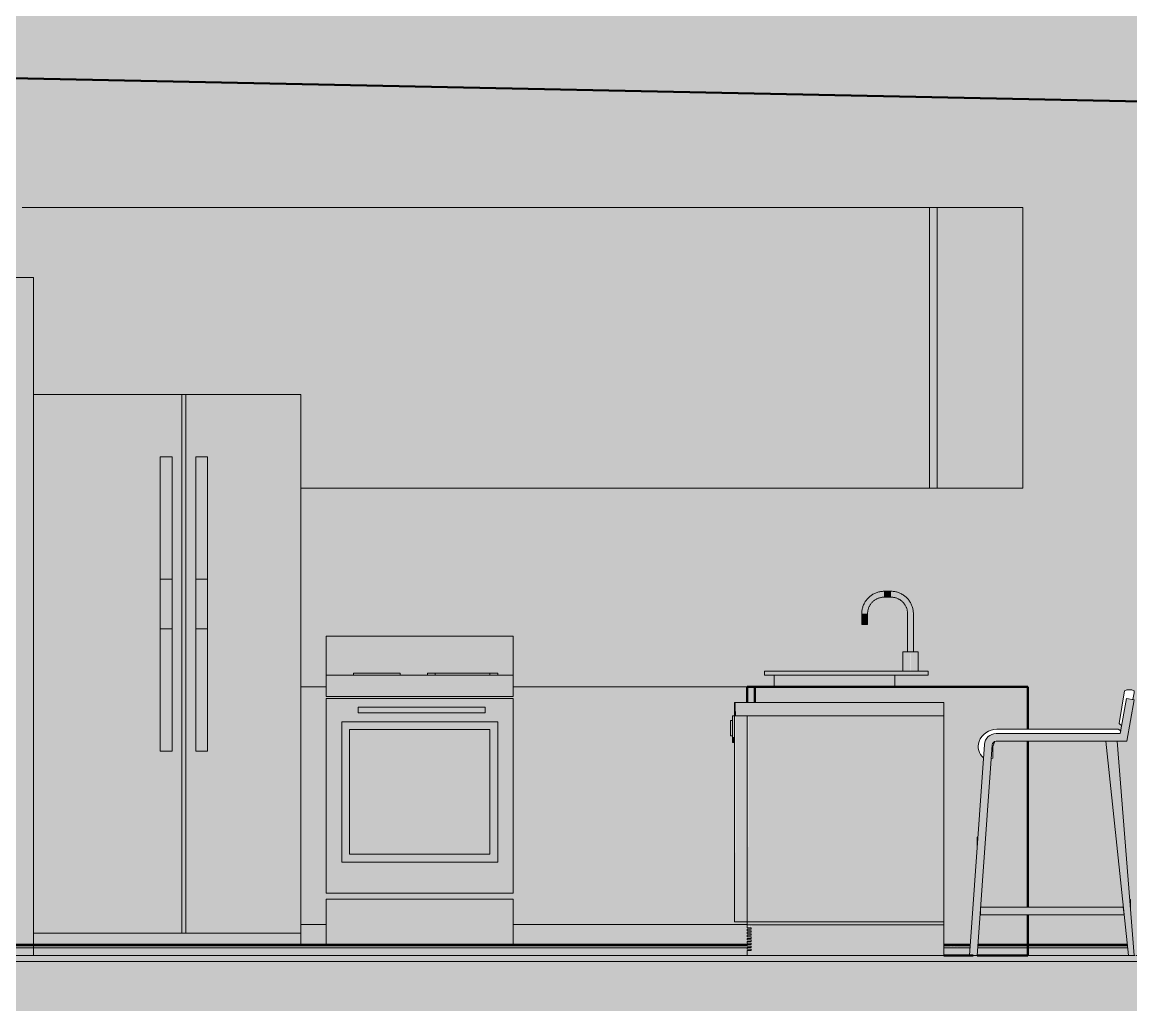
# Model space of a CAD drawing. Header units: inches. Extents: x 9566 to 17067, y -226 to 532.
# Drawn here: x 16322.1 to 16464.4, y 245.7 to 371.8 of the extents above; entities that cross this region are included whole.
import ezdxf

# ---------------------------------------------------------------- set-up
doc = ezdxf.new("R2010")
doc.units = ezdxf.units.IN
doc.header["$MEASUREMENT"] = 0
doc.linetypes.add('Dash 1_16_', pattern=[0.125, 0.0625, -0.0625])
doc.linetypes.add('Grid Line 1_2_', pattern=[0.875, 0.5, -0.125, 0.125, -0.125])
for name, color, linetype, lineweight in [('0-2', 7, 'Continuous', 9), ('0-3', 130, 'Continuous', 5), ('A-AREA-PATT-3', 254, 'Continuous', 9), ('A-DOOR-2', 7, 'Dash 1_16_', 9), ('A-DOOR-FRAM-3', 8, 'Continuous', 9), ('A-DOOR-FRAM-4', 90, 'Continuous', 20), ('A-FLOR-1', 192, 'Continuous', 5), ('A-FLOR-2', 192, 'Continuous', 50), ('A-FLOR-LEVL-1', 51, 'Grid Line 1_2_', 9), ('A-FLOR-MCUT', 51, 'Continuous', 13), ('A-FLOR-PATT-1', 8, 'Continuous', 9), ('A-ROOF-1', 132, 'Continuous', 5), ('A-ROOF-2', 132, 'Continuous', 50), ('I-FURN-2', 7, 'Continuous', 9), ('I-FURN-5', 9, 'Continuous', 9), ('P-SANR-FIXT-1', 8, 'Continuous', 9), ('P-SANR-FIXT-2', 7, 'Continuous', 9), ('Q-CASE-1', 9, 'Continuous', 9), ('Q-CASE-2', 7, 'Continuous', 9), ('Q-CASE-3', 250, 'Continuous', 50), ('Q-SPCQ-1', 8, 'Continuous', 9), ('Q-SPCQ-2', 7, 'Continuous', 9), ('Q-SPCQ-3', 50, 'Continuous', 9)]:
    doc.layers.add(name, color=color, linetype=linetype, lineweight=lineweight)

# ---------------------------------------------------------------- blocks, each defined once
blk = doc.blocks.new('OD_CW_Base Cabinet - OD_CW_Base Cabinet-1482722-BUILDING SECTION - NORTH_SOUTH - LOOKING WEST')
at = {"layer": 'Q-CASE-1'}
blk.add_hatch(color=256, dxfattribs=at).paths.add_polyline_path([(3642.3, 152.5), (3643.3, 152.5), (3643.3, 154.5), (3642.3, 154.5)], flags=0)
h = blk.add_hatch(color=256, dxfattribs=at)
h.paths.add_polyline_path([(3670.05, 121), (3670.89, 121), (3671.82, 134.11), (3671.82, 135.22), (3671.9, 135.22), (3672.62, 145.4), (3672.54, 145.46), (3672.26, 145.79), (3672.07, 146.18), (3671.97, 146.82), (3671.99, 147.11), (3672.07, 147.46), (3672.33, 147.98), (3672.72, 148.42), (3673.2, 148.76), (3673.82, 148.97), (3674.32, 149.04), (3678.3, 149.04), (3678.3, 154.5), (3643.3, 154.5), (3643.3, 152.5), (3667.55, 152.5), (3667.55, 121.3)], flags=0)
h.paths.add_polyline_path([(3672.26, 126.22), (3678.3, 126.22), (3678.3, 147.5), (3674.13, 147.46), (3674, 147.37), (3673.82, 146.82), (3673.82, 145.32), (3673.62, 145.29), (3672.3, 126.76)], flags=0)
h.paths.add_polyline_path([(3678.3, 121), (3678.3, 125.22), (3672.26, 125.22), (3672.26, 126.22), (3671.89, 121), (3673.74, 121)], flags=0)
at = {"layer": 'Q-CASE-3'}
for p, q in [((3642.3, 154.5), (3642.3, 152.5)), ((3643.3, 154.5), (3642.3, 154.5)), ((3643.3, 152.5), (3643.3, 154.5)), ((3643.3, 154.5), (3643.3, 152.5)), ((3678.3, 154.5), (3643.3, 154.5)), ((3678.3, 149.04), (3678.3, 154.5)), ((3678.3, 126.22), (3678.3, 147.5)), ((3678.3, 120), (3678.3, 125.22)), ((3667.55, 120), (3671.32, 120)), ((3671.82, 120), (3678.3, 120))]:
    blk.add_line(p, q, dxfattribs=at)
blk = doc.blocks.new('Bar_Stool_6722_1_ - Bar_Stool_6722_1_-1372833-BUILDING SECTION - NORTH_SOUTH - LOOKING WEST')
at = {"layer": 'I-FURN-5'}
for points in [[(3651.73, -0.04), (3653.65, 27.04), (3653.81, 27.37), (3654.15, 27.5), (3670.93, 27.5), (3671.87, 32.84), (3670.88, 33.01), (3670.04, 28.5), (3654.04, 28.47), (3653.43, 28.32), (3652.89, 27.81), (3652.65, 27.11), (3650.73, 0.04), (3651.23, 0)], [(3671.87, 0), (3669.69, 27.5), (3668.23, 27.5), (3671.12, 0)], [(3651.73, 14.11), (3651.81, 15.22), (3651.73, 15.22)], [(3671.41, 6.22), (3671.41, 7.22), (3671.3, 7.22), (3671.37, 6.22)], [(3670.57, 5.22), (3670.46, 6.22), (3652.17, 6.22), (3652.17, 5.22), (3668.23, 5.22)]]:
    blk.add_hatch(color=256, dxfattribs=at).paths.add_polyline_path(points, flags=0)
at = {"layer": 'I-FURN-2'}
for p, q in [((3670.63, 33.98), (3669.96, 29.79)), ((3670.09, 28.5), (3670.88, 33.01)), ((3670.88, 33.01), (3671.87, 32.84)), ((3671.87, 32.84), (3670.93, 27.5)), ((3671.71, 32.86), (3671.87, 33.73)), ((3671.87, 33.73), (3671.87, 33.98)), ((3670.09, 28.5), (3654.15, 28.5)), ((3669.83, 29.04), (3654.23, 29.04)), ((3670.14, 28.86), (3669.83, 29.04)), ((3669.96, 29.79), (3670.13, 29.62)), ((3670.12, 28.71), (3670.14, 28.86)), ((3670.13, 29.62), (3670.28, 29.59)), ((3652.65, 27.11), (3650.73, 0.04)), ((3651.73, -0.04), (3653.65, 27.04)), ((3653.73, 26.82), (3653.93, 27.41)), ((3654.15, 27.5), (3670.93, 27.5)), ((3669.69, 27.5), (3668.23, 27.5)), ((3668.23, 27.5), (3671.12, 0)), ((3671.87, 0), (3669.69, 27.5)), ((3653.73, 25.32), (3653.73, 26.82)), ((3653.53, 25.29), (3653.73, 25.32)), ((3651.73, 14.11), (3651.73, 15.22)), ((3651.73, 15.22), (3651.81, 15.22)), ((3671.3, 7.22), (3671.41, 7.22)), ((3671.41, 7.22), (3671.41, 6.22)), ((3652.17, 6.22), (3652.17, 5.22)), ((3670.46, 6.22), (3652.17, 6.22)), ((3670.57, 5.22), (3670.46, 6.22)), ((3652.17, 5.22), (3670.57, 5.22)), ((3650.73, 0.04), (3651.73, -0.04)), ((3671.12, 0), (3671.87, 0))]:
    blk.add_line(p, q, dxfattribs=at)
for centre, radius, start, end in [((3671.25, 32.61), 1.51, 65.6531, 114.3469), ((3654.23, 26.64), 2.4, 90, 160), ((3654.15, 27), 1.5, 90, 175.9457), ((3653.73, 26.82), 1.87, 160, 229.6759), ((3654.15, 27), 0.5, 90, 175.9457)]:
    blk.add_arc(centre, radius, start, end, dxfattribs=at)
blk = doc.blocks.new('Sink Kitchen-Single - 30_ x 21_-V70-BUILDING SECTION - NORTH_SOUTH - LOOKING WEST')
at = {"layer": 'P-SANR-FIXT-1'}
for points in [[(3657.01, 163.87), (3657.76, 163.87), (3657.96, 164.75), (3658.46, 165.43), (3659.18, 165.86), (3659.88, 166.04), (3659.88, 166.75), (3658.78, 166.53), (3657.85, 165.91), (3657.23, 164.98), (3657.05, 164.06)], [(3660.12, 166), (3660.76, 166.05), (3660.76, 166.75), (3659.88, 166.71), (3659.88, 166)], [(3663.34, 163.87), (3663.62, 163.92), (3663.36, 165.06), (3662.79, 165.91), (3661.86, 166.53), (3660.76, 166.71), (3660.76, 166), (3661.64, 165.8), (3662.32, 165.29), (3662.74, 164.58), (3662.93, 163.87), (3663.31, 163.87)], [(3657.47, 162.5), (3657.76, 162.5), (3657.72, 163.87), (3657.01, 163.87), (3657.05, 162.5), (3657.33, 162.5)], [(3663.47, 159), (3663.63, 159), (3663.58, 163.87), (3662.88, 163.87), (3662.93, 159), (3663.46, 159)], [(3662.94, 156.5), (3663.26, 156.5), (3663.24, 159), (3662.28, 159), (3662.28, 156.5), (3662.93, 156.5)], [(3664.23, 156.5), (3664.23, 159), (3663.26, 159), (3663.27, 156.5), (3664.14, 156.5)], [(3645.3, 156), (3665.51, 156), (3665.51, 156.5), (3644.51, 156.5), (3644.51, 156)], [(3646.95, 154.5), (3648.01, 154.5), (3648.01, 156), (3645.76, 156), (3645.76, 154.5), (3646.85, 154.5)], [(3648.01, 154.5), (3659.01, 154.5), (3659.01, 156), (3648.01, 156)], [(3660.55, 154.5), (3661.26, 154.5), (3661.26, 156), (3659.01, 156), (3659.01, 154.5), (3660.5, 154.5)]]:
    blk.add_hatch(color=256, dxfattribs=at).paths.add_polyline_path(points, flags=0)
at = {"layer": 'P-SANR-FIXT-2'}
for p, q in [((3660.76, 166.75), (3659.88, 166.75)), ((3659.88, 166), (3660.76, 166)), ((3657.01, 163.87), (3657.01, 162.5)), ((3657.76, 162.5), (3657.76, 163.87)), ((3662.88, 163.87), (3662.88, 159)), ((3663.63, 159), (3663.63, 163.87)), ((3657.76, 162.5), (3657.01, 162.5)), ((3662.26, 159), (3662.26, 156.5)), ((3662.26, 159), (3662.26, 156.5)), ((3662.28, 159), (3663.26, 159)), ((3662.28, 159), (3662.28, 159)), ((3663.26, 159), (3664.23, 159)), ((3664.23, 159), (3664.23, 159)), ((3664.26, 156.5), (3664.26, 159)), ((3664.26, 156.5), (3664.26, 159)), ((3644.51, 156.5), (3665.51, 156.5)), ((3644.51, 156.5), (3644.51, 156)), ((3665.51, 156.5), (3665.51, 156)), ((3665.51, 156), (3644.51, 156)), ((3645.76, 156), (3645.76, 154.5)), ((3661.26, 154.5), (3661.26, 156))]:
    blk.add_line(p, q, dxfattribs=at)
at = {"layer": 'P-SANR-FIXT-2', "flags": 128}
for points in [[(3659.88, 166.75), (3659.77, 166.75), (3659.65, 166.74), (3659.54, 166.73), (3659.42, 166.71), (3659.31, 166.69), (3659.2, 166.67), (3659.09, 166.64), (3658.98, 166.6), (3658.87, 166.57), (3658.76, 166.52), (3658.66, 166.48), (3658.56, 166.43), (3658.45, 166.37), (3658.36, 166.31), (3658.26, 166.25), (3658.17, 166.18), (3658.08, 166.11), (3657.99, 166.04), (3657.9, 165.96), (3657.82, 165.88), (3657.74, 165.79), (3657.67, 165.71), (3657.6, 165.62), (3657.53, 165.52), (3657.46, 165.43), (3657.4, 165.33), (3657.35, 165.23), (3657.3, 165.13), (3657.25, 165.02), (3657.2, 164.92), (3657.16, 164.81), (3657.13, 164.7), (3657.1, 164.59), (3657.07, 164.48), (3657.05, 164.36), (3657.03, 164.25), (3657.02, 164.14), (3657.01, 164.02), (3657.01, 163.91), (3657.01, 163.87)], [(3663.63, 163.87), (3663.63, 163.99), (3663.62, 164.1), (3663.61, 164.22), (3663.6, 164.33), (3663.58, 164.45), (3663.55, 164.56), (3663.52, 164.67), (3663.49, 164.78), (3663.45, 164.89), (3663.41, 164.99), (3663.36, 165.1), (3663.31, 165.2), (3663.25, 165.3), (3663.19, 165.4), (3663.13, 165.5), (3663.06, 165.59), (3662.99, 165.68), (3662.92, 165.77), (3662.84, 165.86), (3662.76, 165.94), (3662.68, 166.02), (3662.59, 166.09), (3662.5, 166.16), (3662.41, 166.23), (3662.31, 166.29), (3662.21, 166.35), (3662.11, 166.41), (3662.01, 166.46), (3661.91, 166.51), (3661.8, 166.55), (3661.69, 166.59), (3661.58, 166.63), (3661.47, 166.66), (3661.36, 166.69), (3661.25, 166.71), (3661.13, 166.73), (3661.02, 166.74), (3660.9, 166.75), (3660.79, 166.75), (3660.76, 166.75)], [(3657.76, 163.87), (3657.76, 163.96), (3657.76, 164.04), (3657.77, 164.13), (3657.79, 164.21), (3657.8, 164.3), (3657.82, 164.38), (3657.84, 164.46), (3657.87, 164.54), (3657.89, 164.62), (3657.93, 164.7), (3657.96, 164.78), (3658, 164.86), (3658.04, 164.93), (3658.08, 165), (3658.13, 165.07), (3658.18, 165.14), (3658.23, 165.21), (3658.29, 165.28), (3658.34, 165.34), (3658.4, 165.4), (3658.46, 165.46), (3658.53, 165.51), (3658.6, 165.57), (3658.66, 165.62), (3658.73, 165.66), (3658.81, 165.71), (3658.88, 165.75), (3658.96, 165.79), (3659.03, 165.82), (3659.11, 165.86), (3659.19, 165.88), (3659.27, 165.91), (3659.36, 165.93), (3659.44, 165.95), (3659.52, 165.97), (3659.61, 165.98), (3659.69, 165.99), (3659.78, 166), (3659.86, 166), (3659.88, 166)], [(3660.76, 166), (3660.84, 166), (3660.93, 165.99), (3661.01, 165.98), (3661.1, 165.97), (3661.18, 165.96), (3661.26, 165.94), (3661.35, 165.92), (3661.43, 165.89), (3661.51, 165.86), (3661.59, 165.83), (3661.66, 165.8), (3661.74, 165.76), (3661.81, 165.72), (3661.89, 165.68), (3661.96, 165.63), (3662.03, 165.58), (3662.09, 165.53), (3662.16, 165.47), (3662.22, 165.42), (3662.28, 165.36), (3662.34, 165.29), (3662.4, 165.23), (3662.45, 165.16), (3662.5, 165.09), (3662.55, 165.02), (3662.59, 164.95), (3662.63, 164.88), (3662.67, 164.8), (3662.71, 164.72), (3662.74, 164.65), (3662.77, 164.57), (3662.79, 164.48), (3662.82, 164.4), (3662.84, 164.32), (3662.85, 164.24), (3662.86, 164.15), (3662.87, 164.07), (3662.88, 163.98), (3662.88, 163.9), (3662.88, 163.87)]]:
    blk.add_lwpolyline(points, dxfattribs=at)
blk = doc.blocks.new('Refrigerator_-_Side-by-Side_6047 - 36_ X 30_-V71-BUILDING SECTION - NORTH_SOUTH - LOOKING WEST')
at = {"layer": 'Q-SPCQ-1'}
h = blk.add_hatch(color=256, dxfattribs=at)
h.paths.add_polyline_path([(3569.8, 122.87), (3569.8, 192), (3550.75, 192), (3550.75, 122.87)], flags=0)
h.paths.add_polyline_path([(3568.54, 146.23), (3567.02, 146.23), (3567.02, 184), (3568.54, 184), (3568.54, 150.3)], flags=0)
for points in [[(3569.8, 122.87), (3570.3, 122.87), (3570.3, 192), (3569.8, 192), (3569.8, 124)], [(3568.54, 168.29), (3568.54, 184), (3567.02, 184), (3567.02, 168.29)], [(3573.07, 168.29), (3573.07, 184), (3571.56, 184), (3571.56, 168.29)], [(3567.02, 161.94), (3568.54, 161.94), (3568.54, 168.29), (3567.02, 168.29)], [(3571.56, 161.94), (3573.07, 161.94), (3573.07, 168.29), (3571.56, 168.29)], [(3568.54, 146.23), (3568.54, 161.94), (3567.02, 161.94), (3567.02, 146.23)], [(3573.07, 146.23), (3573.07, 161.94), (3571.56, 161.94), (3571.56, 146.23)], [(3569.8, 121.37), (3585.05, 121.37), (3585.05, 122.87), (3550.75, 122.87), (3550.75, 121.37)]]:
    blk.add_hatch(color=256, dxfattribs=at).paths.add_polyline_path(points, flags=0)
h = blk.add_hatch(color=256, dxfattribs=at)
h.paths.add_polyline_path([(3570.3, 122.87), (3585.05, 122.87), (3585.05, 192), (3570.3, 192), (3570.3, 124)], flags=0)
h.paths.add_polyline_path([(3573.07, 146.23), (3571.56, 146.23), (3571.56, 184), (3573.07, 184), (3573.07, 150.3)], flags=0)
at = {"layer": 'Q-SPCQ-2'}
for p, q in [((3569.8, 192), (3550.75, 192)), ((3570.3, 192), (3569.8, 192)), ((3569.8, 122.87), (3569.8, 192)), ((3570.3, 192), (3570.3, 122.87)), ((3585.05, 192), (3570.3, 192)), ((3585.05, 122.87), (3585.05, 192)), ((3567.02, 168.29), (3567.02, 184)), ((3567.02, 184), (3568.54, 184)), ((3568.54, 184), (3568.54, 168.29)), ((3571.56, 168.29), (3571.56, 184)), ((3573.07, 184), (3571.56, 184)), ((3573.07, 184), (3573.07, 168.29)), ((3567.02, 161.94), (3567.02, 168.29)), ((3567.02, 168.29), (3568.54, 168.29)), ((3568.54, 168.29), (3568.54, 161.94)), ((3571.56, 161.94), (3571.56, 168.29)), ((3573.07, 168.29), (3571.56, 168.29)), ((3573.07, 168.29), (3573.07, 161.94)), ((3567.02, 146.23), (3567.02, 161.94)), ((3567.02, 161.94), (3568.54, 161.94)), ((3568.54, 161.94), (3568.54, 146.23)), ((3571.56, 146.23), (3571.56, 161.94)), ((3573.07, 161.94), (3571.56, 161.94)), ((3573.07, 161.94), (3573.07, 146.23)), ((3567.02, 146.23), (3568.54, 146.23)), ((3573.07, 146.23), (3571.56, 146.23)), ((3550.75, 122.87), (3569.8, 122.87)), ((3570.3, 122.87), (3569.8, 122.87)), ((3570.3, 122.87), (3585.05, 122.87)), ((3585.05, 122.87), (3585.05, 121.37))]:
    blk.add_line(p, q, dxfattribs=at)
blk = doc.blocks.new('OD_CW_Upper Cabinet - OD_CW_Upper Cabinet-V72-BUILDING SECTION - NORTH_SOUTH - LOOKING WEST')
at = {"layer": 'Q-CASE-1'}
blk.add_hatch(color=256, dxfattribs=at).paths.add_polyline_path([(3603.64, 180), (3665.68, 180), (3665.68, 216), (3549.3, 216), (3549.3, 207), (3550.75, 207), (3550.75, 192), (3585.05, 192), (3585.05, 180), (3592.5, 180)], flags=0)
at = {"layer": 'Q-CASE-2'}
for p, q in [((3665.68, 216), (3549.3, 216)), ((3585.05, 180), (3665.68, 180))]:
    blk.add_line(p, q, dxfattribs=at)
blk = doc.blocks.new('Range - 24_ x 24_-V73-BUILDING SECTION - NORTH_SOUTH - LOOKING WEST')
at = {"layer": 'Q-SPCQ-3'}
for points in [[(3588.3, 156), (3591.8, 156), (3591.8, 156.25), (3597.8, 156.25), (3597.8, 156), (3601.3, 156), (3601.3, 156.25), (3610.3, 156.25), (3610.3, 156), (3612.3, 156), (3612.3, 161), (3588.3, 161)], [(3610.3, 153.26), (3612.3, 153.26), (3612.3, 156), (3588.3, 156), (3588.3, 153.26), (3603.64, 153.26)], [(3591.94, 156), (3597.8, 156), (3597.8, 156.25), (3591.8, 156.25), (3591.8, 156), (3591.91, 156)], [(3605.19, 156), (3609.3, 156.04), (3609.3, 156.25), (3602.3, 156.21), (3602.3, 156), (3604.41, 156)], [(3596.35, 151.15), (3608.69, 151.15), (3608.69, 151.9), (3592.42, 151.9), (3592.42, 151.15)]]:
    blk.add_hatch(color=256, dxfattribs=at).paths.add_polyline_path(points, flags=0)
h = blk.add_hatch(color=256, dxfattribs=at)
h.paths.add_polyline_path([(3601.3, 156), (3602.3, 156), (3602.3, 156.25), (3601.3, 156.25), (3601.3, 156.19)], flags=0)
h.paths.add_polyline_path([(3609.44, 156), (3610.3, 156), (3610.3, 156.25), (3609.3, 156.25), (3609.3, 156)], flags=0)
h = blk.add_hatch(color=256, dxfattribs=at)
h.paths.add_polyline_path([(3588.3, 121.37), (3612.3, 121.37), (3612.3, 127.25), (3588.3, 127.25), (3588.3, 122.87)], flags=0)
h.paths.add_polyline_path([(3610.3, 128), (3612.3, 128), (3612.3, 153.01), (3588.3, 153.01), (3588.3, 128), (3609.3, 128)], flags=0)
h.paths.add_polyline_path([(3590.3, 132), (3590.3, 150), (3610.3, 150), (3610.3, 132), (3591.3, 132)], flags=0)
h.paths.add_polyline_path([(3592.42, 151.15), (3592.42, 151.9), (3608.69, 151.9), (3608.69, 151.15), (3596.35, 151.15)], flags=0)
h = blk.add_hatch(color=256, dxfattribs=at)
h.paths.add_polyline_path([(3603.64, 132), (3610.3, 132), (3610.3, 150), (3590.3, 150), (3590.3, 132)], flags=0)
h.paths.add_polyline_path([(3609.3, 133), (3591.3, 133), (3591.3, 149), (3609.3, 149), (3609.3, 148.5)], flags=0)
at = {"layer": 'Q-SPCQ-2'}
for p, q in [((3588.3, 156), (3588.3, 161)), ((3588.3, 161), (3612.3, 161)), ((3612.3, 161), (3612.3, 156)), ((3588.3, 156), (3588.3, 153.26)), ((3612.3, 156), (3588.3, 156)), ((3591.8, 156.25), (3591.8, 156)), ((3591.8, 156.25), (3597.8, 156.25)), ((3597.8, 156), (3597.8, 156.25)), ((3601.3, 156.25), (3601.3, 156)), ((3601.3, 156.25), (3602.28, 156.25)), ((3602.3, 156.25), (3602.3, 156)), ((3602.3, 156.25), (3609.3, 156.25)), ((3609.3, 156), (3609.3, 156.25)), ((3609.32, 156.25), (3610.3, 156.25)), ((3610.3, 156), (3610.3, 156.25)), ((3612.3, 153.26), (3612.3, 156)), ((3588.3, 153.26), (3612.3, 153.26)), ((3588.3, 153.01), (3588.3, 128)), ((3612.3, 153.01), (3588.3, 153.01)), ((3612.3, 128), (3612.3, 153.01)), ((3592.42, 151.9), (3592.42, 151.15)), ((3608.69, 151.9), (3592.42, 151.9)), ((3592.42, 151.15), (3608.69, 151.15)), ((3608.69, 151.15), (3608.69, 151.9)), ((3590.3, 150), (3590.3, 132)), ((3610.3, 150), (3590.3, 150)), ((3610.3, 132), (3610.3, 150)), ((3591.3, 149), (3609.3, 149)), ((3591.3, 133), (3591.3, 149)), ((3609.3, 149), (3609.3, 133)), ((3609.3, 133), (3591.3, 133)), ((3590.3, 132), (3610.3, 132)), ((3588.3, 128), (3612.3, 128)), ((3588.3, 127.25), (3588.3, 121.37)), ((3612.3, 127.25), (3588.3, 127.25)), ((3612.3, 121.37), (3612.3, 127.25))]:
    blk.add_line(p, q, dxfattribs=at)
blk = doc.blocks.new('OD_CW_Base Cabinet - OD_CW_Base Cabinet-1386697-BUILDING SECTION - NORTH_SOUTH - LOOKING WEST')
at = {"layer": 'Q-CASE-1'}
h = blk.add_hatch(color=256, dxfattribs=at)
h.paths.add_polyline_path([(3640.7, 124), (3642.3, 124), (3642.3, 124.33), (3640.67, 124.33), (3640.67, 147.35), (3640.42, 147.38), (3640.42, 148.25), (3640.17, 148.25), (3640.17, 150.15), (3640.42, 150.15), (3640.42, 150.79), (3640.68, 150.79), (3640.73, 152.5), (3642.3, 152.5), (3642.3, 154.5), (3612.3, 154.5), (3612.3, 153.26), (3588.3, 153.26), (3588.3, 154.5), (3585.05, 154.5), (3585.05, 124), (3588.3, 124), (3588.3, 127.25), (3612.3, 127.25), (3612.3, 124), (3640.68, 124)], flags=0)
h.paths.add_polyline_path([(3588.3, 128), (3588.3, 153.01), (3612.3, 153.01), (3612.3, 128), (3590.3, 128)], flags=0)
h.paths.add_polyline_path([(3603.64, 133), (3609.3, 133), (3609.3, 149), (3591.3, 149), (3591.3, 133)], flags=0)
h = blk.add_hatch(color=256, dxfattribs=at)
h.paths.add_polyline_path([(3588.3, 121.37), (3588.3, 124), (3585.05, 124), (3585.05, 121.37)], flags=0)
h.paths.add_polyline_path([(3642.57, 123.94), (3642.51, 123.94), (3642.55, 123.64)], flags=0)
h.paths.add_polyline_path([(3642.59, 123.59), (3642.59, 123.94), (3642.57, 123.94), (3642.58, 123.7)], flags=0)
h.paths.add_polyline_path([(3640.07, 121.37), (3642.8, 121.43), (3642.78, 121.62), (3642.33, 121.62), (3642.33, 121.82), (3642.8, 121.82), (3642.77, 122.02), (3642.33, 122.02), (3642.38, 122.21), (3642.8, 122.21), (3642.74, 122.41), (3642.33, 122.41), (3642.38, 122.61), (3642.8, 122.61), (3642.74, 122.8), (3642.33, 122.8), (3642.38, 123), (3642.8, 123), (3642.74, 123.2), (3642.33, 123.2), (3642.35, 123.39), (3642.8, 123.42), (3642.76, 123.59), (3642.43, 123.59), (3642.38, 123.59), (3642.3, 124), (3612.3, 124), (3612.3, 121.37), (3632.78, 121.37)], flags=0)
at = {"layer": 'Q-CASE-2'}
for p, q in [((3588.3, 154.5), (3585.05, 154.5)), ((3642.3, 154.5), (3612.3, 154.5)), ((3585.05, 124), (3588.3, 124)), ((3612.3, 124), (3642.3, 124))]:
    blk.add_line(p, q, dxfattribs=at)
blk = doc.blocks.new('OD_CW_Upper Cabinet - OD_CW_Upper Cabinet-V74-BUILDING SECTION - NORTH_SOUTH - LOOKING WEST')
at = {"layer": 'Q-CASE-1'}
for points in [[(3665.68, 180), (3666.68, 180), (3666.68, 216), (3665.68, 216), (3665.68, 197.39)], [(3666.68, 180), (3677.68, 180), (3677.68, 216), (3666.68, 216), (3666.68, 197.39)]]:
    blk.add_hatch(color=256, dxfattribs=at).paths.add_polyline_path(points, flags=0)
at = {"layer": 'Q-CASE-2'}
for p, q in [((3665.68, 180), (3665.68, 216)), ((3666.68, 216), (3665.68, 216)), ((3666.68, 216), (3666.68, 180)), ((3666.68, 180), (3666.68, 216)), ((3677.68, 216), (3666.68, 216)), ((3677.68, 216), (3677.68, 180)), ((3666.68, 180), (3665.68, 180)), ((3677.68, 180), (3666.68, 180))]:
    blk.add_line(p, q, dxfattribs=at)
blk = doc.blocks.new('Single-Flush - 36_ x 84_-V75-BUILDING SECTION - NORTH_SOUTH - LOOKING WEST')
at = {"layer": 'A-DOOR-FRAM-3'}
blk.add_hatch(color=256, dxfattribs=at).paths.add_polyline_path([(3511.75, 121.25), (3511.75, 204), (3547.75, 204), (3547.75, 121.25), (3550.75, 121.25), (3550.75, 207), (3508.75, 207), (3508.79, 121.25)], flags=0)
at = {"layer": 'A-DOOR-2'}
for p in [(3511.75, 204), (3511.75, 120)]:
    blk.add_line(p, (3547.75, 162), dxfattribs=at)
at = {"layer": 'A-DOOR-FRAM-4'}
for p, q in [((3550.75, 207), (3508.75, 207)), ((3508.75, 207), (3508.75, 120)), ((3550.75, 120), (3550.75, 207)), ((3511.75, 120), (3511.75, 204)), ((3511.75, 204), (3547.75, 204)), ((3547.75, 204), (3547.75, 120)), ((3508.75, 120), (3511.75, 120)), ((3547.75, 120), (3550.75, 120))]:
    blk.add_line(p, q, dxfattribs=at)
blk = doc.blocks.new('Dishwasher_15404 - 34_ counter-V76-BUILDING SECTION - NORTH_SOUTH - LOOKING WEST')
at = {"layer": 'Q-SPCQ-1'}
for points in [[(3640.68, 150.79), (3640.87, 150.79), (3640.82, 152.5), (3640.68, 152.5)], [(3640.87, 150.79), (3667.55, 150.79), (3667.55, 152.5), (3640.87, 152.5)], [(3640.42, 148.06), (3640.67, 148.06), (3640.67, 150.79), (3640.42, 150.79), (3640.42, 150.3)], [(3640.68, 124.33), (3640.87, 124.33), (3640.82, 150.79), (3640.67, 150.79), (3640.67, 124.33)], [(3642.3, 124.33), (3642.3, 150.79), (3640.87, 150.79), (3640.87, 124.33)], [(3642.31, 124.33), (3642.5, 124.33), (3642.44, 150.79), (3642.3, 150.79), (3642.3, 124.33)], [(3667.55, 124.33), (3667.55, 150.79), (3642.5, 150.79), (3642.5, 124.33), (3661.93, 124.33)], [(3640.17, 148.25), (3640.42, 148.25), (3640.42, 150.15), (3640.17, 150.15), (3640.17, 148.34)], [(3640.42, 147.35), (3640.67, 147.38), (3640.67, 148.06), (3640.42, 148.06), (3640.42, 147.38)], [(3642.3, 123.94), (3667.55, 123.94), (3667.55, 124.33), (3642.3, 124.33), (3642.3, 124)], [(3667.55, 120), (3667.55, 123.94), (3643.87, 123.94), (3643.87, 120), (3661.93, 120)]]:
    blk.add_hatch(color=256, dxfattribs=at).paths.add_polyline_path(points, flags=0)
h = blk.add_hatch(color=256, dxfattribs=at)
h.paths.add_polyline_path([(3643.47, 120), (3643.87, 120), (3643.87, 123.94), (3642.84, 123.94), (3642.8, 123.39), (3642.33, 123.39), (3642.33, 123.2), (3642.8, 123.2), (3642.8, 123), (3642.33, 123), (3642.33, 122.8), (3642.8, 122.8), (3642.8, 122.61), (3642.33, 122.61), (3642.33, 122.41), (3642.8, 122.41), (3642.78, 122.21), (3642.33, 122.21), (3642.33, 122.02), (3642.8, 122.02), (3642.76, 121.82), (3642.33, 121.82), (3642.33, 121.62), (3642.8, 121.62), (3642.78, 121.43), (3642.33, 121.37), (3642.33, 121.23), (3642.8, 121.23), (3642.77, 121.03), (3642.33, 121), (3642.33, 120.84), (3642.8, 120.84), (3642.8, 120.64), (3642.33, 120.64), (3642.39, 120), (3643.09, 120)], flags=0)
h.paths.add_polyline_path([(3642.3, 120), (3642.33, 120), (3642.32, 120.64)], flags=0)
h.paths.add_polyline_path([(3642.7, 123.59), (3642.8, 123.59), (3642.8, 123.94), (3642.63, 123.94), (3642.64, 123.59), (3642.69, 123.59)], flags=0)
h.paths.add_polyline_path([(3642.51, 123.59), (3642.54, 123.63), (3642.47, 123.94), (3642.43, 123.94), (3642.47, 123.59)], flags=0)
at = {"layer": 'Q-SPCQ-2'}
for p, q in [((3640.67, 152.5), (3640.67, 150.79)), ((3640.67, 152.5), (3640.87, 152.5)), ((3640.87, 152.5), (3667.55, 152.5)), ((3667.55, 152.5), (3667.55, 150.79)), ((3640.42, 148.06), (3640.42, 150.79)), ((3640.42, 150.79), (3640.68, 150.79)), ((3640.87, 150.79), (3640.67, 150.79)), ((3640.67, 150.79), (3640.67, 124.33)), ((3640.67, 150.79), (3640.87, 150.79)), ((3667.55, 150.79), (3640.87, 150.79)), ((3640.87, 150.79), (3642.3, 150.79)), ((3642.3, 150.79), (3642.3, 124.33)), ((3642.3, 150.79), (3642.3, 124.33)), ((3642.5, 150.79), (3667.55, 150.79)), ((3667.55, 150.79), (3667.55, 124.33)), ((3640.42, 150.18), (3640.17, 150.18)), ((3640.17, 148.21), (3640.17, 150.18)), ((3640.17, 150.18), (3640.17, 150.15)), ((3640.17, 148.25), (3640.17, 148.21)), ((3640.17, 148.21), (3640.42, 148.21)), ((3640.42, 147.35), (3640.42, 148.06)), ((3640.42, 147.35), (3640.68, 147.35)), ((3640.87, 124.33), (3640.67, 124.33)), ((3642.3, 124.33), (3640.87, 124.33)), ((3642.3, 124.33), (3667.55, 124.33)), ((3642.3, 124.33), (3642.3, 123.94)), ((3667.55, 123.94), (3642.3, 123.94)), ((3642.3, 123.94), (3642.3, 123.59)), ((3667.55, 124.33), (3642.5, 124.33)), ((3643.87, 123.94), (3667.55, 123.94)), ((3667.55, 124.33), (3667.55, 123.94)), ((3667.55, 123.94), (3667.55, 120)), ((3642.3, 123.59), (3642.8, 123.59)), ((3642.43, 123.59), (3642.3, 123.59)), ((3642.3, 123.39), (3642.3, 123.2)), ((3642.8, 123.39), (3642.3, 123.39)), ((3642.3, 123.39), (3642.33, 123.39)), ((3642.3, 123.2), (3642.8, 123.2)), ((3642.33, 123.2), (3642.3, 123.2)), ((3642.3, 123), (3642.3, 122.8)), ((3642.8, 123), (3642.3, 123)), ((3642.3, 123), (3642.33, 123)), ((3642.3, 122.8), (3642.8, 122.8)), ((3642.33, 122.8), (3642.3, 122.8)), ((3642.3, 122.61), (3642.3, 122.41)), ((3642.8, 122.61), (3642.3, 122.61)), ((3642.3, 122.61), (3642.33, 122.61)), ((3642.3, 122.41), (3642.8, 122.41)), ((3642.33, 122.41), (3642.3, 122.41)), ((3642.8, 123.59), (3642.8, 123.39)), ((3642.8, 123.39), (3642.8, 123.59)), ((3642.8, 123.2), (3642.8, 123)), ((3642.8, 122.8), (3642.8, 122.61)), ((3642.8, 122.41), (3642.8, 122.21)), ((3642.3, 122.21), (3642.3, 122.02)), ((3642.8, 122.21), (3642.3, 122.21)), ((3642.3, 122.21), (3642.33, 122.21)), ((3642.3, 122.02), (3642.8, 122.02)), ((3642.33, 122.02), (3642.3, 122.02)), ((3642.3, 121.82), (3642.3, 121.62)), ((3642.8, 121.82), (3642.3, 121.82)), ((3642.3, 121.82), (3642.33, 121.82)), ((3642.3, 121.62), (3642.8, 121.62)), ((3642.33, 121.62), (3642.3, 121.62)), ((3642.3, 121.43), (3642.3, 121.23)), ((3642.8, 121.43), (3642.3, 121.43)), ((3642.3, 121.43), (3642.33, 121.43)), ((3642.3, 121.23), (3642.8, 121.23)), ((3642.3, 121.03), (3642.3, 120.84)), ((3642.8, 121.03), (3642.3, 121.03)), ((3642.8, 122.02), (3642.8, 121.82)), ((3642.8, 121.62), (3642.8, 121.43)), ((3642.8, 121.23), (3642.8, 121.03)), ((3642.3, 120.84), (3642.8, 120.84)), ((3642.3, 120.64), (3642.3, 120)), ((3642.8, 120.64), (3642.3, 120.64)), ((3643.87, 120), (3642.3, 120)), ((3642.8, 120.84), (3642.8, 120.64)), ((3667.55, 120), (3643.87, 120))]:
    blk.add_line(p, q, dxfattribs=at)
blk = doc.blocks.new('1750 Ox - Unit Layouts_rvt-2-BUILDING SECTION - NORTH_SOUTH - LOOKING WEST')
at = {"layer": '0-2'}
for name, p in [('OD_CW_Upper Cabinet - OD_CW_Upper Cabinet-V72-BUILDING SECTION - NORTH_SOUTH - LOOKING WEST', (0, 132)), ('OD_CW_Upper Cabinet - OD_CW_Upper Cabinet-V74-BUILDING SECTION - NORTH_SOUTH - LOOKING WEST', (0, 132)), ('Single-Flush - 36_ x 84_-V75-BUILDING SECTION - NORTH_SOUTH - LOOKING WEST', (0, 132)), ('Refrigerator_-_Side-by-Side_6047 - 36_ X 30_-V71-BUILDING SECTION - NORTH_SOUTH - LOOKING WEST', (0, 132)), ('Sink Kitchen-Single - 30_ x 21_-V70-BUILDING SECTION - NORTH_SOUTH - LOOKING WEST', (0, 132)), ('Range - 24_ x 24_-V73-BUILDING SECTION - NORTH_SOUTH - LOOKING WEST', (0, 132)), ('OD_CW_Base Cabinet - OD_CW_Base Cabinet-1386697-BUILDING SECTION - NORTH_SOUTH - LOOKING WEST', (0, 132)), ('OD_CW_Base Cabinet - OD_CW_Base Cabinet-1482722-BUILDING SECTION - NORTH_SOUTH - LOOKING WEST', (0, 132)), ('Bar_Stool_6722_1_ - Bar_Stool_6722_1_-1372833-BUILDING SECTION - NORTH_SOUTH - LOOKING WEST', (20.09, 252)), ('Dishwasher_15404 - 34_ counter-V76-BUILDING SECTION - NORTH_SOUTH - LOOKING WEST', (0, 132))]:
    blk.add_blockref(name, p, dxfattribs=at)

msp = doc.modelspace()

# ---------------------------------------------------------------- hatches: boundary and pattern name
at = {"layer": 'A-AREA-PATT-3'}
h = msp.add_hatch(color=256, dxfattribs=at)
h.paths.add_polyline_path([(16201.5198, 253.375), (16201.5198, 340), (16241.5198, 340), (16241.5198, 253.375), (16281.5948, 253.375), (16281.5948, 339), (16322.1448, 339), (16322.1448, 348), (16450.531, 348), (16450.531, 312), (16357.8948, 312), (16357.8948, 286.5), (16361.1448, 286.5), (16361.1448, 293), (16385.1448, 293), (16385.1448, 286.5), (16418.604, 286.5), (16418.604, 288), (16417.354, 288), (16417.354, 288.5), (16435.1291, 288.5), (16435.1291, 291), (16435.729, 291), (16435.6851, 296.0954), (16435.5044, 296.7822), (16434.9956, 297.4518), (16434.3116, 297.8592), (16433.604, 298), (16432.6553, 297.9853), (16431.8218, 297.7754), (16431.1522, 297.2666), (16430.7448, 296.5827), (16430.604, 295.875), (16430.5669, 294.5), (16429.854, 294.5), (16429.8911, 296.0617), (16430.1456, 297.084), (16430.8088, 297.9833), (16431.6518, 298.5357), (16432.729, 298.75), (16433.7907, 298.7129), (16434.7743, 298.4843), (16435.7123, 297.7952), (16436.2601, 296.9752), (16436.479, 295.875), (16436.479, 291), (16437.0789, 291), (16437.0789, 288.5), (16438.354, 288.5), (16438.354, 288), (16434.104, 288), (16434.104, 286.5), (16451.1448, 286.5), (16451.1448, 281.036), (16462.7674, 281.036), (16463.0715, 280.8604), (16463.0715, 280.7829), (16463.2142, 281.5918), (16463.0216, 281.6603), (16462.8959, 281.786), (16463.5608, 285.9837), (16463.9183, 286.0895), (16464.1813, 286.1175), (16464.4987, 286.0837), (16464.8018, 285.9837), (16464.8018, 285.7337), (16464.6485, 284.8642), (16464.8018, 284.8372), (16463.8607, 279.5), (16462.6245, 279.5), (16464.2303, 259.219), (16464.3417, 259.219), (16464.3417, 257.8115), (16464.693, 253.375), (16521.6698, 253.375), (16521.6698, 289.5), (16541.1595, 289.5), (16541.1595, 303), (16579.1595, 303), (16579.1595, 289.5), (16605.6698, 289.5), (16605.6698, 253.375), (16630.6948, 253.375), (16630.6948, 358.1484), (16200.9698, 367.101), (16200.9784, 253.375)], flags=0)
h.paths.add_polyline_path([(16320.5948, 253.375), (16320.5948, 336), (16284.5948, 336), (16284.5948, 335), (16319.7573, 335), (16319.7573, 253.375)], flags=0)
h.paths.add_polyline_path([(16461.1615, 253.375), (16463.9073, 253.375), (16463.5033, 257.219), (16451.1448, 257.219), (16451.1448, 253.375)], flags=0)
h.paths.add_polyline_path([(16461.1615, 258.219), (16463.3982, 258.219), (16461.1615, 279.5), (16451.1448, 279.5), (16451.1448, 258.219)], flags=0)
h.paths.add_polyline_path([(16474.6065, 264), (16474.6065, 301.5), (16480.6065, 301.5), (16481.4357, 298.8594), (16481.9382, 296.1376), (16482.1065, 293.125), (16481.9614, 289.75), (16509.6065, 289.75), (16509.6065, 285.1583), (16510.6065, 285), (16510.6065, 282), (16509.6065, 282), (16509.6065, 264), (16478.6065, 264)], flags=0)
at = {"layer": 'A-FLOR-1'}
h = msp.add_hatch(color=256, dxfattribs=at)
h.paths.add_polyline_path([(15720.3723, 253.25), (15794.8484, 253.25), (15794.8484, 253.375), (15623.7198, 253.3415), (15623.7198, 253.25), (15720.223, 253.25)], flags=0)
h.paths.add_polyline_path([(16630.6948, 253.25), (16631.3198, 253.25), (16631.3198, 253.375), (16605.6698, 253.375), (16605.6698, 253.25), (16625.1667, 253.25)], flags=0)
h.paths.add_polyline_path([(14869.0997, 253.25), (15051.2904, 253.25), (15051.2904, 253.375), (14864.0198, 253.375), (14864.0198, 253.25), (14869.0448, 253.25)], flags=0)
h.paths.add_polyline_path([(16493.0622, 253.25), (16521.6698, 253.25), (16521.6698, 253.375), (16464.693, 253.375), (16464.7029, 253.25), (16478.6065, 253.25)], flags=0)
h.paths.add_polyline_path([(16463.9205, 253.25), (16463.9073, 253.375), (16451.1448, 253.375), (16451.1448, 253.25), (16463.9183, 253.25)], flags=0)
h.paths.add_polyline_path([(15054.7904, 253.25), (15119.7904, 253.25), (15119.7904, 253.375), (15054.7904, 253.375)], flags=0)
h.paths.add_polyline_path([(16415.1777, 253.25), (16415.1777, 253.375), (16323.5948, 253.375), (16323.5948, 253.25), (16412.9163, 253.25)], flags=0)
h.paths.add_polyline_path([(15125.1654, 253.25), (15184.7698, 253.25), (15184.7698, 253.375), (15123.2904, 253.375), (15123.2904, 253.25), (15123.9154, 253.25)], flags=0)
h.paths.add_polyline_path([(15185.7698, 253.25), (15186.0198, 253.25), (15186.0198, 253.375), (15185.7698, 253.375)], flags=0)
h.paths.add_polyline_path([(16319.7104, 253.25), (16320.5948, 253.25), (16320.5948, 253.375), (16284.5948, 253.375), (16284.5948, 253.25), (16318.1985, 253.25)], flags=0)
h.paths.add_polyline_path([(15215.8392, 253.25), (15217.0198, 253.25), (15217.0198, 253.375), (15213.7698, 253.375), (15213.7698, 253.25), (15215.7698, 253.25)], flags=0)
h.paths.add_polyline_path([(15220.5198, 253.25), (15332.2198, 253.25), (15332.2198, 253.375), (15220.5198, 253.375)], flags=0)
h.paths.add_polyline_path([(16281.4539, 253.25), (16281.5948, 253.25), (16281.5948, 253.375), (16199.7198, 253.375), (16199.7198, 253.25), (16281.3698, 253.25)], flags=0)
h.paths.add_polyline_path([(15453.9698, 253.25), (15620.2198, 253.25), (15620.2198, 253.375), (15449.0911, 253.375), (15449.0911, 253.25), (15451.9698, 253.25)], flags=0)
h.paths.add_polyline_path([(16194.9698, 253.25), (16196.2198, 253.25), (16196.2198, 253.375), (16024.4661, 253.375), (16024.4661, 253.25), (16194.3367, 253.25)], flags=0)
h = msp.add_hatch(color=256, dxfattribs=at)
h.paths.add_polyline_path([(15750.9698, 253), (15794.8484, 253), (15794.8484, 253.25), (15449.0911, 253.25), (15449.0911, 253), (15747.6499, 253)], flags=0)
h.paths.add_polyline_path([(16630.6948, 253), (16631.3198, 253), (16631.3198, 253.25), (16605.6698, 253.25), (16605.6698, 253), (16626.2723, 253)], flags=0)
h.paths.add_polyline_path([(14869.0887, 253), (15184.7698, 253), (15184.7698, 253.25), (14864.0198, 253.25), (14864.0198, 253), (14869.0448, 253)], flags=0)
h.paths.add_polyline_path([(16509.6065, 253), (16521.6698, 253), (16521.6698, 253.25), (16464.7029, 253.25), (16464.7227, 253), (16493.0622, 253)], flags=0)
h.paths.add_polyline_path([(16463.9467, 253), (16463.9183, 253.25), (16451.1448, 253.25), (16451.1448, 253), (16463.9183, 253)], flags=0)
h.paths.add_polyline_path([(16442.8948, 253), (16440.3948, 253.25), (16440.3948, 253)], flags=0)
h.paths.add_polyline_path([(16415.1777, 253), (16415.1777, 253.0324), (16415.6448, 253.0324), (16415.5959, 253.2293), (16024.4661, 253.25), (16024.4661, 253), (16412.9163, 253)], flags=0)
h.paths.add_polyline_path([(15185.7698, 253), (15186.0198, 253), (15186.0198, 253.25), (15185.7698, 253.25)], flags=0)
h.paths.add_polyline_path([(15215.8253, 253), (15334.4911, 253), (15334.4911, 253.25), (15213.7698, 253.25), (15213.7698, 253), (15215.7698, 253)], flags=0)
h.paths.add_polyline_path([(15909.8661, 253), (15909.8661, 253.25), (15909.4484, 253.25), (15909.4484, 253)], flags=0)
msp.add_hatch(color=256, dxfattribs=at).paths.add_polyline_path([(15221.7698, 251.25), (16636.8198, 251.25), (16636.8198, 252), (14837.5198, 252), (14837.5198, 251.25), (15215.7698, 251.25)], flags=0)
at = {"layer": 'A-FLOR-PATT-1'}
h = msp.add_hatch(dxfattribs=at)
h.set_pattern_fill('FP_24', color=256, style=0, pattern_type=2)
h.set_pattern_definition([(50, (16029.952, 59.024), (34.4287, -3.012), [3.6, -39.6]), (355, (16029.952, 59.024), (-6.6596, 36.1048), [2.88, -31.68]), (100.451, (16032.82, 58.773), (27.7688, 33.0931), [3.06, -33.655]), (46.184, (16029.95, 68.624), (51.2275, -7.9453), [5.4, -59.4]), (96.636, (16034.22, 67.96), (44.8632, 46.7577), [4.589, -50.482]), (351.184, (16029.95, 68.624), (44.8642, 46.7574), [4.32, -47.52]), (21, (16034.752, 66.224), (28.65176, -19.32573), [3.6, -39.6]), (326, (16034.752, 66.224), (11.6793, 34.8066), [2.88, -31.68]), (71.451, (16037.14, 64.614), (40.331, 15.4813), [3.06, -33.655]), (37.5, (16029.952, 59.024), (0.58311, 15.97898), [1.584, -29.712, 1.584, -30.576, -31.8]), (37.5, (16029.952, 59.024), (0.58311, 15.97898), [-63.456, 1.584, -30.216]), (7.5, (16029.952, 59.024), (12.6269, 18.9321), [1.584, -16.752, 1.584, -28.992, -12.12]), (7.5, (16029.952, 59.024), (12.6269, 18.9321), [-48.912, 1.584, -10.536]), (327.5, (16019.248, 59.024), (25.62299, -1.0828), [1.584, -10.416, 1.584, -35.856, -49.68]), (327.5, (16019.248, 59.024), (25.62299, -1.0828), [-49.44, 1.584, -48.096]), (317.5, (16014.448, 59.024), (27.99243, 4.80496), [1.584, -14.016, 1.584, -23.28, -35.28]), (317.5, (16014.448, 59.024), (27.99243, 4.80496), [-40.464, 1.584, -33.696])])
h.paths.add_polyline_path([(16412.9163, 252), (16415.1448, 252), (16415.1984, 252.6447), (16415.6448, 252.6447), (16415.606, 252.8416), (16415.1777, 252.8416), (16415.1777, 253), (16024.4661, 253), (16024.4661, 252), (16405.6304, 252)], flags=0)
h.paths.add_polyline_path([(16630.6948, 252), (16636.8198, 252), (16636.8198, 253), (16605.6698, 253), (16605.6698, 252), (16624.21, 252)], flags=0)
h.paths.add_polyline_path([(16493.0622, 252), (16521.6698, 252), (16521.6698, 253), (16464.7227, 253), (16464.8018, 252)], flags=0)
h.paths.add_polyline_path([(16464.0518, 252), (16463.9183, 253), (16444.7398, 253), (16444.6689, 252), (16463.9183, 252)], flags=0)
h.paths.add_polyline_path([(16440.3948, 252), (16443.6689, 252.0354), (16443.7373, 253), (16440.3948, 253), (16440.3948, 252.2674)], flags=0)
h.paths.add_polyline_path([(15213.7698, 252), (15334.4911, 252), (15334.4911, 253), (15213.7698, 253)], flags=0)
h.paths.add_polyline_path([(15185.7698, 252), (15186.0198, 252), (15186.0198, 253), (15185.7698, 253), (15185.7698, 252.3694), (15184.7698, 252.3694), (15184.7698, 253), (14864.0198, 253), (14864.0198, 252), (15184.7698, 252)], flags=0)
h.paths.add_polyline_path([(15575.0277, 252), (15794.8484, 252), (15794.8484, 253), (15449.0911, 253), (15449.0911, 252), (15560.4557, 252)], flags=0)
h.paths.add_polyline_path([(15909.8661, 252), (15909.8661, 253), (15909.4484, 253), (15909.4484, 252)], flags=0)
h = msp.add_hatch(dxfattribs=at)
h.set_pattern_fill('FP_26', color=256, style=0, pattern_type=2)
h.set_pattern_definition([(161.57, (16030.552, 59.624), (-4.8003375, -0.0004146), [0, -34.152, 3.792, 0]), (18.43, (16029.352, 59.624), (-4.8003375, 0.0004146), [0, -34.152, 3.792, 0]), (108.43, (16030.552, 59.624), (2.3991322, -12.001051), [11.382, -26.562]), (71.57, (16029.352, 59.624), (2.3991322, 12.001051), [11.382, -26.562])])
h.paths.add_polyline_path([(15851.8952, 227.25), (16636.8198, 227.25), (16636.8198, 251.25), (14837.5198, 251.25), (14837.5198, 227.25), (15793.6073, 227.25)], flags=0)
at = {"layer": 'A-ROOF-1'}
msp.add_hatch(color=256, dxfattribs=at).paths.add_polyline_path([(16637.8198, 358), (16637.8198, 382.0052), (16174.6448, 391.6547), (16174.6448, 387.9978), (16180.5198, 387.9885), (16180.5198, 367.5271), (16630.6948, 358.1484)], flags=0)

# ---------------------------------------------------------------- linework, layer by layer
at = {"layer": 'A-FLOR-2'}
for p, q in [((16415.1777, 253.375), (16016.9146, 253.375)), ((16443.7639, 253.375), (16440.3948, 253.375)), ((16463.9073, 253.375), (16444.7664, 253.375))]:
    msp.add_line(p, q, dxfattribs=at)
at = {"layer": 'A-FLOR-LEVL-1'}
msp.add_line((13166.3239, 252), (17036.7774, 252), dxfattribs=at)
at = {"layer": 'A-FLOR-MCUT'}
for p, q in [((16415.188, 253.25), (16016.9146, 253.25)), ((16443.755, 253.25), (16440.3948, 253.25)), ((16463.9183, 253.25), (16444.7575, 253.25)), ((16415.1777, 253), (16016.9146, 253)), ((16415.1448, 252), (16016.9146, 252)), ((16443.7373, 253), (16440.3948, 253)), ((16444.1677, 252), (16440.3948, 252)), ((16464.0518, 252), (16444.6689, 252)), ((16463.9183, 253), (16444.7398, 253)), ((16636.8198, 251.25), (14837.5198, 251.25))]:
    msp.add_line(p, q, dxfattribs=at)
at = {"layer": 'A-ROOF-2'}
msp.add_line((16174.6448, 367.6495), (16637.8198, 358), dxfattribs=at)

# ---------------------------------------------------------------- block references
at = {"layer": '0-3'}
msp.add_blockref('1750 Ox - Unit Layouts_rvt-2-BUILDING SECTION - NORTH_SOUTH - LOOKING WEST', (12772.846, 0), dxfattribs=at)

doc.saveas('drawing.dxf')
